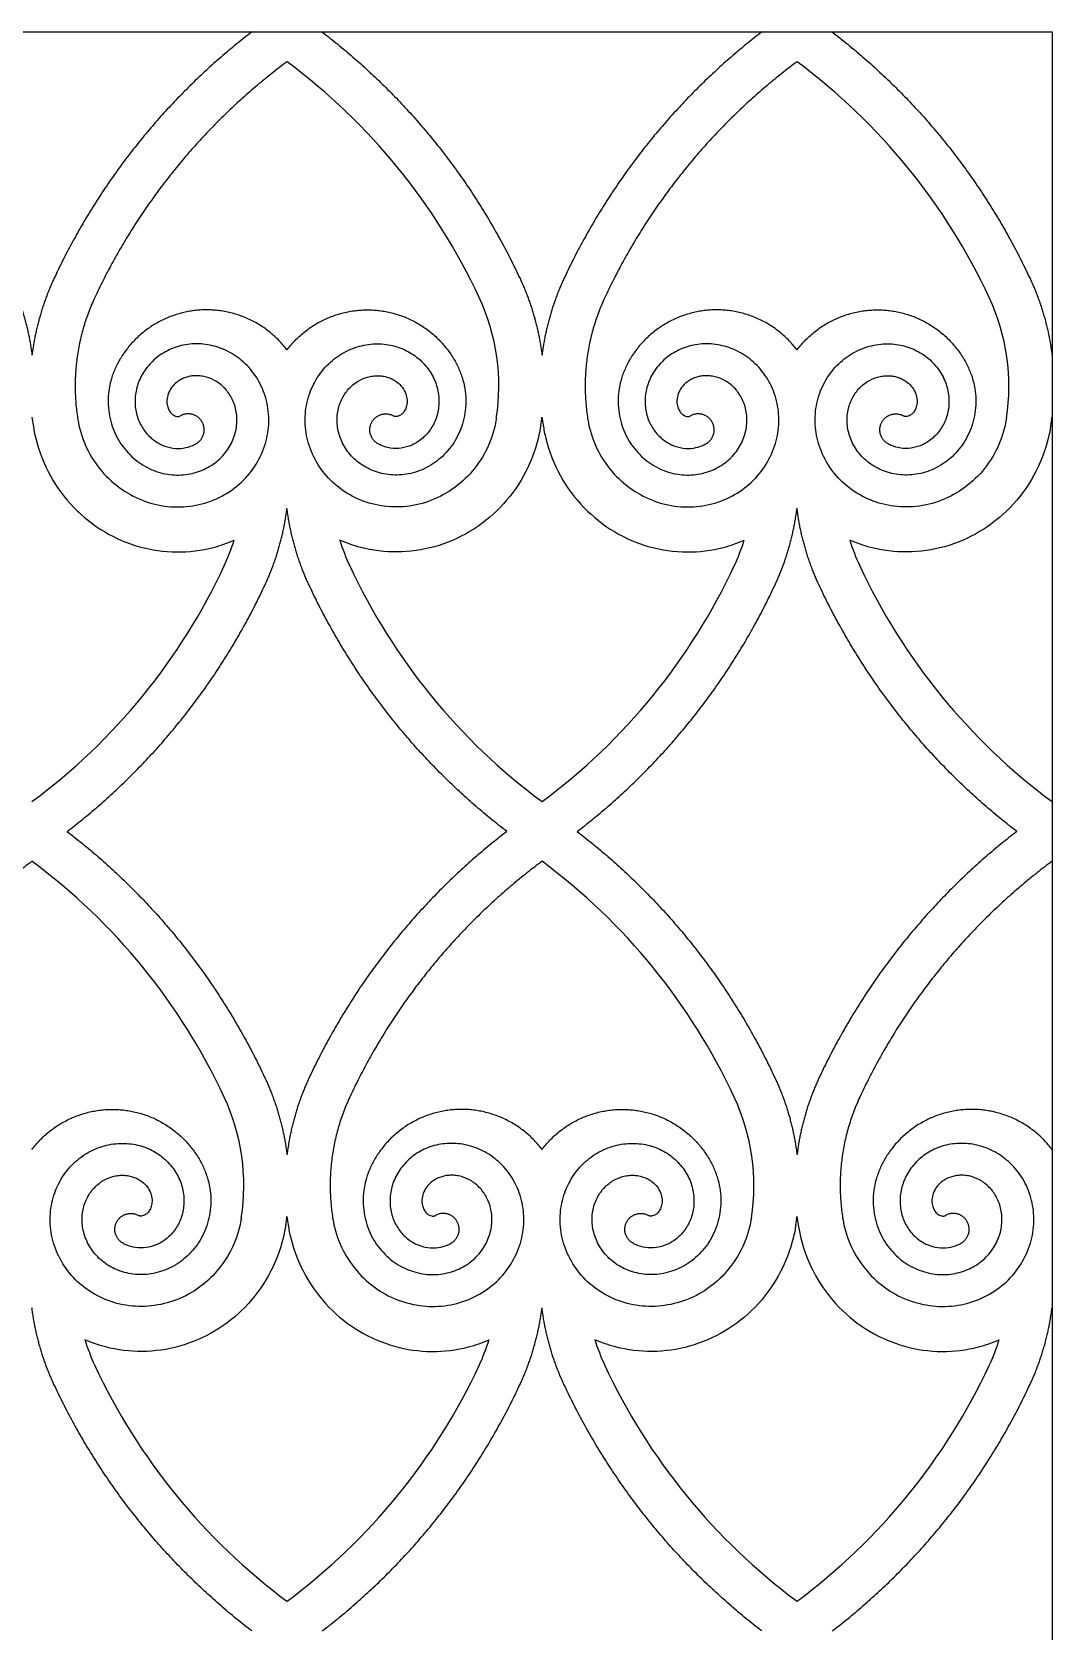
# Model space of a CAD drawing. Header units: millimetres. Extents: x -101 to 102, y -117 to 99.
# Drawn here: x 30.85 to 51.28, y -84.32 to -52.29 of the extents above; entities that cross this region are included whole.
import ezdxf

# ---------------------------------------------------------------- set-up
doc = ezdxf.new("R2010")
doc.units = ezdxf.units.MM
doc.header["$MEASUREMENT"] = 0
doc.layers.add('Layer 03', color=5, linetype='Continuous')

msp = doc.modelspace()

# ---------------------------------------------------------------- linework, layer by layer
at = {"layer": 'Layer 03'}
for p, q in [((0.212, -52.292), (51.282, -52.292)), ((51.282, -52.292), (51.282, -100.333))]:
    msp.add_line(p, q, dxfattribs=at)
for centre, radius, start, end in [((28.549, -62.861), 12.425, 24.9889, 53.3772), ((38.763, -62.861), 12.425, 24.9889, 53.3772), ((36.005, -59.386), 4.198, 351.1753, 24.9886), ((46.22, -59.386), 4.198, 351.1753, 24.9886), ((35.916, -59.386), 5.1, 186.9641, 188.8247), ((36.005, -59.386), 5.1, 351.1753, 353.0359), ((46.13, -59.386), 5.1, 186.9641, 188.8247), ((46.219, -59.386), 5.1, 351.1753, 353.0359), ((30.898, -61.212), 4.198, 335.0114, 342.5582), ((41.023, -61.212), 4.198, 197.4418, 204.9886), ((41.113, -61.212), 4.198, 335.0114, 342.5582), ((51.237, -61.212), 4.198, 197.4418, 204.9886), ((23.442, -57.736), 12.425, 306.6228, 335.0111), ((48.48, -57.736), 12.425, 204.9889, 233.3772), ((33.656, -57.736), 12.425, 306.6228, 335.0111), ((58.694, -57.736), 12.425, 204.9889, 233.3772), ((23.442, -78.875), 12.425, 24.9889, 53.3772), ((33.656, -78.875), 12.425, 24.9889, 53.3772), ((30.898, -75.4), 4.198, 351.1753, 24.9886), ((41.113, -75.4), 4.198, 351.1753, 24.9886), ((30.898, -75.4), 5.1, 351.1753, 353.0359), ((41.023, -75.4), 5.1, 186.9641, 188.8247), ((41.112, -75.4), 5.1, 351.1753, 353.0359), ((51.237, -75.4), 5.1, 186.9641, 188.8247), ((35.916, -77.225), 4.198, 197.4418, 204.9886), ((36.005, -77.225), 4.198, 335.0114, 342.5582), ((46.13, -77.225), 4.198, 197.4418, 204.9886), ((46.22, -77.225), 4.198, 335.0114, 342.5582), ((43.373, -73.75), 12.425, 204.9889, 233.3772), ((28.549, -73.75), 12.425, 306.6228, 335.0111), ((53.587, -73.75), 12.425, 204.9889, 233.3772), ((38.763, -73.75), 12.425, 306.6228, 335.0111)]:
    msp.add_arc(centre, radius, start, end, dxfattribs=at)
for points, weights in [([(35.255, -52.292), (32.67, -54.277), (31.294, -57.232)], [0.998103778239, 0.970449936113, 1]), ([(36.666, -52.292), (39.251, -54.277), (40.628, -57.232)], [0.998103778239, 0.970449936113, 1]), ([(45.469, -52.292), (42.885, -54.277), (41.508, -57.232)], [0.998103778239, 0.970449936113, 1]), ([(46.88, -52.292), (49.465, -54.277), (50.842, -57.232)], [0.998103778239, 0.970449936113, 1]), ([(35.961, -52.889), (33.439, -54.764), (32.111, -57.613)], [1, 0.969470677396, 1]), ([(46.175, -52.889), (43.653, -54.764), (42.325, -57.613)], [1, 0.969470677396, 1]), ([(30.414, -57.232), (30.756, -57.965), (30.854, -58.768)], [1, 0.976971502449, 0.978482912345]), ([(31.294, -57.232), (30.952, -57.965), (30.854, -58.768)], [1, 0.976971502449, 0.978482912345]), ([(40.628, -57.232), (40.97, -57.965), (41.068, -58.768)], [1, 0.976971502449, 0.978482912345]), ([(41.508, -57.232), (41.166, -57.965), (41.068, -58.768)], [1, 0.976971502449, 0.978482912345]), ([(50.842, -57.232), (51.184, -57.965), (51.282, -58.768)], [1, 0.976971502449, 0.978482912345]), ([(32.111, -57.613), (31.572, -58.769), (31.768, -60.03)], [1, 0.956780634448, 1]), ([(42.325, -57.613), (41.786, -58.769), (41.982, -60.03)], [1, 0.956780634448, 1]), ([(35.521, -63.366), (35.863, -62.633), (35.961, -61.83)], [1, 0.976971502449, 0.978482912345]), ([(36.401, -63.366), (36.059, -62.633), (35.961, -61.83)], [1, 0.976971502449, 0.978482912345]), ([(45.735, -63.366), (46.077, -62.633), (46.175, -61.83)], [1, 0.976971502449, 0.978482912345]), ([(46.615, -63.366), (46.273, -62.633), (46.175, -61.83)], [1, 0.976971502449, 0.978482912345]), ([(31.559, -68.306), (34.144, -66.32), (35.521, -63.366)], [0.998103778239, 0.970449936113, 1]), ([(40.362, -68.306), (37.778, -66.32), (36.401, -63.366)], [0.998103778239, 0.970449936113, 1]), ([(41.773, -68.306), (44.358, -66.32), (45.735, -63.366)], [0.998103778239, 0.970449936113, 1]), ([(50.576, -68.306), (47.992, -66.32), (46.615, -63.366)], [0.998103778239, 0.970449936113, 1]), ([(31.559, -68.306), (34.144, -70.291), (35.521, -73.245)], [0.998103778239, 0.970449936113, 1]), ([(40.362, -68.306), (37.778, -70.291), (36.401, -73.245)], [0.998103778239, 0.970449936113, 1]), ([(41.773, -68.306), (44.358, -70.291), (45.735, -73.245)], [0.998103778239, 0.970449936113, 1]), ([(50.576, -68.306), (47.992, -70.291), (46.615, -73.245)], [0.998103778239, 0.970449936113, 1]), ([(30.854, -68.903), (28.332, -70.778), (27.004, -73.626)], [1, 0.969470677396, 1]), ([(41.068, -68.903), (38.546, -70.778), (37.218, -73.626)], [1, 0.969470677396, 1]), ([(51.282, -68.903), (48.76, -70.778), (47.432, -73.626)], [1, 0.969470677396, 1]), ([(35.521, -73.245), (35.863, -73.978), (35.961, -74.781)], [1, 0.976971502449, 0.978482912345]), ([(36.401, -73.245), (36.059, -73.978), (35.961, -74.781)], [1, 0.976971502449, 0.978482912345]), ([(45.735, -73.245), (46.077, -73.978), (46.175, -74.781)], [1, 0.976971502449, 0.978482912345]), ([(46.615, -73.245), (46.273, -73.978), (46.175, -74.781)], [1, 0.976971502449, 0.978482912345]), ([(37.218, -73.626), (36.679, -74.783), (36.875, -76.044)], [1, 0.956780634448, 1]), ([(47.432, -73.626), (46.893, -74.783), (47.089, -76.044)], [1, 0.956780634448, 1]), ([(31.294, -79.38), (30.952, -78.647), (30.854, -77.844)], [1, 0.976971502449, 0.978482912345]), ([(40.628, -79.38), (40.97, -78.647), (41.068, -77.844)], [1, 0.976971502449, 0.978482912345]), ([(41.508, -79.38), (41.166, -78.647), (41.068, -77.844)], [1, 0.976971502449, 0.978482912345]), ([(50.842, -79.38), (51.184, -78.647), (51.282, -77.844)], [1, 0.976971502449, 0.978482912345]), ([(35.255, -84.319), (32.67, -82.334), (31.294, -79.38)], [0.998103778239, 0.970449936113, 1]), ([(36.666, -84.319), (39.251, -82.334), (40.628, -79.38)], [0.998103778239, 0.970449936113, 1]), ([(45.469, -84.319), (42.885, -82.334), (41.508, -79.38)], [0.998103778239, 0.970449936113, 1]), ([(46.88, -84.319), (49.465, -82.334), (50.842, -79.38)], [0.998103778239, 0.970449936113, 1])]:
    msp.add_rational_spline(points, weights, degree=2, dxfattribs=at)
for points, weights, knots in [([(35.961, -58.66), (35.307, -57.793), (34.223, -57.862), (33.139, -57.931), (32.6, -58.874)], [1, 0.880475126004, 1, 0.880475126004, 1], [1.841527, 1.841527, 1.841527, 3.401903, 3.401903, 4.962279, 4.962279, 4.962279]), ([(35.961, -58.66), (36.615, -57.793), (37.699, -57.862), (38.782, -57.931), (39.321, -58.874)], [1, 0.880475126003, 1, 0.880475126003, 1], [1.841527, 1.841527, 1.841527, 3.401903, 3.401903, 4.962279, 4.962279, 4.962279]), ([(46.175, -58.66), (45.521, -57.793), (44.437, -57.862), (43.353, -57.931), (42.814, -58.874)], [1, 0.880475126004, 1, 0.880475126004, 1], [1.841527, 1.841527, 1.841527, 3.401903, 3.401903, 4.962279, 4.962279, 4.962279]), ([(46.175, -58.66), (46.829, -57.793), (47.913, -57.862), (48.996, -57.931), (49.535, -58.874)], [1, 0.880475126003, 1, 0.880475126003, 1], [1.841527, 1.841527, 1.841527, 3.401903, 3.401903, 4.962279, 4.962279, 4.962279]), ([(34.148, -60.534), (34.421, -60.369), (34.256, -60.095), (34.091, -59.822), (33.818, -59.987)], [1, 0.707106781187, 1, 0.707106781187, 1], [0, 0, 0, 0.392676, 0.392676, 0.785352, 0.785352, 0.785352]), ([(37.774, -60.534), (37.501, -60.369), (37.666, -60.095), (37.831, -59.822), (38.104, -59.987)], [1, 0.707106781187, 1, 0.707106781187, 1], [0, 0, 0, 0.392676, 0.392676, 0.785352, 0.785352, 0.785352]), ([(44.362, -60.534), (44.635, -60.369), (44.47, -60.095), (44.305, -59.822), (44.032, -59.987)], [1, 0.707106781187, 1, 0.707106781187, 1], [0, 0, 0, 0.392676, 0.392676, 0.785352, 0.785352, 0.785352]), ([(47.988, -60.534), (47.715, -60.369), (47.88, -60.095), (48.045, -59.822), (48.318, -59.987)], [1, 0.707106781187, 1, 0.707106781187, 1], [0, 0, 0, 0.392676, 0.392676, 0.785352, 0.785352, 0.785352]), ([(30.854, -74.674), (31.508, -73.807), (32.592, -73.876), (33.675, -73.945), (34.214, -74.887)], [1, 0.880475126003, 1, 0.880475126003, 1], [1.841527, 1.841527, 1.841527, 3.401903, 3.401903, 4.962279, 4.962279, 4.962279]), ([(41.068, -74.674), (40.414, -73.807), (39.33, -73.876), (38.246, -73.945), (37.707, -74.887)], [1, 0.880475126004, 1, 0.880475126004, 1], [1.841527, 1.841527, 1.841527, 3.401903, 3.401903, 4.962279, 4.962279, 4.962279]), ([(41.068, -74.674), (41.722, -73.807), (42.806, -73.876), (43.889, -73.945), (44.428, -74.887)], [1, 0.880475126003, 1, 0.880475126003, 1], [1.841527, 1.841527, 1.841527, 3.401903, 3.401903, 4.962279, 4.962279, 4.962279]), ([(51.282, -74.674), (50.628, -73.807), (49.544, -73.876), (48.46, -73.945), (47.921, -74.887)], [1, 0.880475126004, 1, 0.880475126004, 1], [1.841527, 1.841527, 1.841527, 3.401903, 3.401903, 4.962279, 4.962279, 4.962279]), ([(32.667, -76.547), (32.394, -76.382), (32.559, -76.109), (32.724, -75.836), (32.997, -76.001)], [1, 0.707106781187, 1, 0.707106781187, 1], [0, 0, 0, 0.392676, 0.392676, 0.785352, 0.785352, 0.785352]), ([(39.255, -76.547), (39.528, -76.382), (39.363, -76.109), (39.198, -75.836), (38.925, -76.001)], [1, 0.707106781187, 1, 0.707106781187, 1], [0, 0, 0, 0.392676, 0.392676, 0.785352, 0.785352, 0.785352]), ([(42.881, -76.547), (42.608, -76.382), (42.773, -76.109), (42.938, -75.836), (43.211, -76.001)], [1, 0.707106781187, 1, 0.707106781187, 1], [0, 0, 0, 0.392676, 0.392676, 0.785352, 0.785352, 0.785352]), ([(49.469, -76.547), (49.742, -76.382), (49.577, -76.109), (49.412, -75.836), (49.139, -76.001)], [1, 0.707106781187, 1, 0.707106781187, 1], [0, 0, 0, 0.392676, 0.392676, 0.785352, 0.785352, 0.785352])]:
    msp.add_rational_spline(points, weights, degree=2, knots=knots, dxfattribs=at)
for points, knots in [([(31.768, -60.03), (31.778, -60.094), (31.828, -60.345), (31.992, -60.759), (32.326, -61.208), (32.755, -61.546), (33.247, -61.756), (33.762, -61.828), (34.266, -61.764), (34.724, -61.576), (35.106, -61.282), (35.39, -60.909), (35.562, -60.487), (35.616, -60.047), (35.554, -59.622), (35.388, -59.239), (35.136, -58.924), (34.82, -58.693), (34.466, -58.559), (34.102, -58.523), (33.755, -58.583), (33.447, -58.727), (33.199, -58.938), (33.022, -59.198), (32.925, -59.483), (32.908, -59.77), (32.965, -60.039), (33.087, -60.272), (33.258, -60.454), (33.461, -60.577), (33.677, -60.637), (33.888, -60.635), (34.044, -60.59), (34.124, -60.548), (34.148, -60.534)], [0.11115, 0.11115, 0.11115, 0.11115, 0.125, 0.166667, 0.208333, 0.25, 0.291667, 0.333333, 0.375, 0.416667, 0.458333, 0.5, 0.541667, 0.583333, 0.625, 0.666667, 0.708333, 0.75, 0.791667, 0.833333, 0.875, 0.916667, 0.958333, 1, 1.041667, 1.083333, 1.125, 1.166667, 1.208333, 1.25, 1.291667, 1.333333, 1.375, 1.39359, 1.39359, 1.39359, 1.39359]), ([(40.154, -60.03), (40.144, -60.094), (40.094, -60.345), (39.93, -60.759), (39.596, -61.208), (39.166, -61.546), (38.675, -61.756), (38.159, -61.828), (37.656, -61.764), (37.198, -61.576), (36.816, -61.282), (36.531, -60.909), (36.359, -60.487), (36.306, -60.047), (36.367, -59.622), (36.533, -59.239), (36.786, -58.924), (37.102, -58.693), (37.456, -58.559), (37.819, -58.523), (38.167, -58.583), (38.474, -58.727), (38.723, -58.938), (38.9, -59.198), (38.997, -59.483), (39.014, -59.77), (38.956, -60.039), (38.835, -60.272), (38.664, -60.454), (38.461, -60.577), (38.245, -60.637), (38.033, -60.635), (37.878, -60.59), (37.797, -60.548), (37.774, -60.534)], [25.86995, 25.86995, 25.86995, 25.86995, 25.883801, 25.925467, 25.967134, 26.008801, 26.050467, 26.092134, 26.133801, 26.175467, 26.217134, 26.258801, 26.300467, 26.342134, 26.383801, 26.425467, 26.467134, 26.508801, 26.550467, 26.592134, 26.633801, 26.675467, 26.717134, 26.758801, 26.800467, 26.842134, 26.883801, 26.925467, 26.967134, 27.008801, 27.050467, 27.092134, 27.133801, 27.152391, 27.152391, 27.152391, 27.152391]), ([(41.982, -60.03), (41.992, -60.094), (42.042, -60.345), (42.206, -60.759), (42.54, -61.208), (42.97, -61.546), (43.461, -61.756), (43.976, -61.828), (44.48, -61.764), (44.938, -61.576), (45.32, -61.282), (45.605, -60.909), (45.776, -60.487), (45.83, -60.047), (45.769, -59.622), (45.603, -59.239), (45.35, -58.924), (45.034, -58.693), (44.68, -58.559), (44.317, -58.523), (43.969, -58.583), (43.661, -58.727), (43.413, -58.938), (43.236, -59.198), (43.139, -59.483), (43.122, -59.77), (43.179, -60.039), (43.301, -60.272), (43.472, -60.454), (43.675, -60.577), (43.891, -60.637), (44.102, -60.635), (44.258, -60.59), (44.338, -60.548), (44.362, -60.534)], [0.11115, 0.11115, 0.11115, 0.11115, 0.125, 0.166667, 0.208333, 0.25, 0.291667, 0.333333, 0.375, 0.416667, 0.458333, 0.5, 0.541667, 0.583333, 0.625, 0.666667, 0.708333, 0.75, 0.791667, 0.833333, 0.875, 0.916667, 0.958333, 1, 1.041667, 1.083333, 1.125, 1.166667, 1.208333, 1.25, 1.291667, 1.333333, 1.375, 1.39359, 1.39359, 1.39359, 1.39359]), ([(50.368, -60.03), (50.358, -60.094), (50.308, -60.345), (50.144, -60.759), (49.81, -61.208), (49.38, -61.546), (48.889, -61.756), (48.373, -61.828), (47.87, -61.764), (47.412, -61.576), (47.03, -61.282), (46.745, -60.909), (46.573, -60.487), (46.52, -60.047), (46.581, -59.622), (46.747, -59.239), (47, -58.924), (47.316, -58.693), (47.67, -58.559), (48.033, -58.523), (48.381, -58.583), (48.688, -58.727), (48.937, -58.938), (49.114, -59.198), (49.211, -59.483), (49.228, -59.77), (49.17, -60.039), (49.049, -60.272), (48.878, -60.454), (48.675, -60.577), (48.459, -60.637), (48.248, -60.635), (48.092, -60.59), (48.011, -60.548), (47.988, -60.534)], [25.86995, 25.86995, 25.86995, 25.86995, 25.883801, 25.925467, 25.967134, 26.008801, 26.050467, 26.092134, 26.133801, 26.175467, 26.217134, 26.258801, 26.300467, 26.342134, 26.383801, 26.425467, 26.467134, 26.508801, 26.550467, 26.592134, 26.633801, 26.675467, 26.717134, 26.758801, 26.800467, 26.842134, 26.883801, 26.925467, 26.967134, 27.008801, 27.050467, 27.092134, 27.133801, 27.152391, 27.152391, 27.152391, 27.152391]), ([(32.622, -58.838), (32.582, -58.903), (32.511, -59.043), (32.432, -59.26), (32.387, -59.484), (32.375, -59.707), (32.393, -59.927), (32.44, -60.138), (32.515, -60.337), (32.616, -60.521), (32.739, -60.686), (32.927, -60.875), (33.201, -61.054), (33.565, -61.167), (33.931, -61.174), (34.271, -61.083), (34.56, -60.909), (34.744, -60.71), (34.85, -60.531), (34.908, -60.391), (34.945, -60.249), (34.961, -60.107), (34.957, -59.967), (34.927, -59.79), (34.847, -59.59), (34.695, -59.394), (34.506, -59.256), (34.331, -59.194), (34.193, -59.176), (34.093, -59.177), (33.999, -59.191), (33.911, -59.218), (33.831, -59.255), (33.739, -59.316), (33.648, -59.407), (33.579, -59.534), (33.551, -59.66), (33.559, -59.774), (33.594, -59.867), (33.644, -59.934), (33.7, -59.975), (33.744, -59.992), (33.774, -59.996), (33.794, -59.995), (33.807, -59.992), (33.818, -59.987)], [0, 0, 0, 0, 0.180595, 0.36632, 0.542513, 0.716755, 0.890146, 1.059375, 1.225711, 1.389332, 1.550388, 1.708157, 2.015484, 2.311372, 2.595812, 2.868796, 3.13032, 3.380379, 3.500961, 3.618964, 3.733805, 3.84607, 3.955185, 4.061688, 4.265809, 4.458424, 4.63954, 4.809162, 4.889786, 4.967278, 5.042164, 5.113871, 5.182991, 5.248922, 5.372409, 5.484305, 5.58458, 5.673196, 5.750106, 5.815254, 5.868572, 5.909956, 5.925989, 5.939391, 5.956282, 5.956282, 5.956282, 5.956282]), ([(39.3, -58.838), (39.34, -58.903), (39.41, -59.043), (39.49, -59.26), (39.535, -59.484), (39.547, -59.707), (39.529, -59.927), (39.482, -60.138), (39.406, -60.337), (39.306, -60.521), (39.182, -60.686), (38.994, -60.875), (38.721, -61.054), (38.357, -61.167), (37.99, -61.174), (37.651, -61.083), (37.362, -60.909), (37.177, -60.71), (37.071, -60.531), (37.014, -60.391), (36.977, -60.249), (36.961, -60.107), (36.965, -59.967), (36.995, -59.79), (37.075, -59.59), (37.227, -59.394), (37.416, -59.256), (37.59, -59.194), (37.729, -59.176), (37.828, -59.177), (37.923, -59.191), (38.011, -59.218), (38.091, -59.255), (38.183, -59.316), (38.274, -59.407), (38.343, -59.534), (38.37, -59.66), (38.362, -59.774), (38.328, -59.867), (38.277, -59.934), (38.222, -59.975), (38.177, -59.992), (38.147, -59.996), (38.128, -59.995), (38.115, -59.992), (38.104, -59.987)], [0, 0, 0, 0, 0.180595, 0.36632, 0.542513, 0.716755, 0.890146, 1.059375, 1.225711, 1.389332, 1.550388, 1.708157, 2.015484, 2.311372, 2.595812, 2.868796, 3.13032, 3.380379, 3.500961, 3.618964, 3.733805, 3.84607, 3.955185, 4.061688, 4.265809, 4.458424, 4.63954, 4.809162, 4.889786, 4.967278, 5.042164, 5.113871, 5.182991, 5.248922, 5.372409, 5.484305, 5.58458, 5.673196, 5.750106, 5.815254, 5.868572, 5.909956, 5.925989, 5.939391, 5.956282, 5.956282, 5.956282, 5.956282]), ([(42.836, -58.838), (42.796, -58.903), (42.725, -59.043), (42.646, -59.26), (42.601, -59.484), (42.589, -59.707), (42.607, -59.927), (42.654, -60.138), (42.729, -60.337), (42.83, -60.521), (42.953, -60.686), (43.141, -60.875), (43.415, -61.054), (43.779, -61.167), (44.145, -61.174), (44.485, -61.083), (44.774, -60.909), (44.958, -60.71), (45.064, -60.531), (45.122, -60.391), (45.159, -60.249), (45.175, -60.107), (45.171, -59.967), (45.141, -59.79), (45.061, -59.59), (44.909, -59.394), (44.72, -59.256), (44.545, -59.194), (44.407, -59.176), (44.308, -59.177), (44.213, -59.191), (44.125, -59.218), (44.045, -59.255), (43.953, -59.316), (43.862, -59.407), (43.793, -59.534), (43.765, -59.66), (43.773, -59.774), (43.808, -59.867), (43.859, -59.934), (43.914, -59.975), (43.958, -59.992), (43.988, -59.996), (44.008, -59.995), (44.021, -59.992), (44.032, -59.987)], [0, 0, 0, 0, 0.180595, 0.36632, 0.542513, 0.716755, 0.890146, 1.059375, 1.225711, 1.389332, 1.550388, 1.708157, 2.015484, 2.311372, 2.595812, 2.868796, 3.13032, 3.380379, 3.500961, 3.618964, 3.733805, 3.84607, 3.955185, 4.061688, 4.265809, 4.458424, 4.63954, 4.809162, 4.889786, 4.967278, 5.042164, 5.113871, 5.182991, 5.248922, 5.372409, 5.484305, 5.58458, 5.673196, 5.750106, 5.815254, 5.868572, 5.909956, 5.925989, 5.939391, 5.956282, 5.956282, 5.956282, 5.956282]), ([(49.514, -58.838), (49.554, -58.903), (49.624, -59.043), (49.704, -59.26), (49.749, -59.484), (49.761, -59.707), (49.743, -59.927), (49.696, -60.138), (49.62, -60.337), (49.52, -60.521), (49.397, -60.686), (49.208, -60.875), (48.935, -61.054), (48.571, -61.167), (48.204, -61.174), (47.865, -61.083), (47.576, -60.909), (47.391, -60.71), (47.285, -60.531), (47.228, -60.391), (47.191, -60.249), (47.175, -60.107), (47.179, -59.967), (47.209, -59.79), (47.289, -59.59), (47.441, -59.394), (47.63, -59.256), (47.804, -59.194), (47.943, -59.176), (48.042, -59.177), (48.137, -59.191), (48.225, -59.218), (48.305, -59.255), (48.397, -59.316), (48.488, -59.407), (48.557, -59.534), (48.585, -59.66), (48.576, -59.774), (48.542, -59.867), (48.491, -59.934), (48.436, -59.975), (48.392, -59.992), (48.362, -59.996), (48.342, -59.995), (48.329, -59.992), (48.318, -59.987)], [0, 0, 0, 0, 0.180595, 0.36632, 0.542513, 0.716755, 0.890146, 1.059375, 1.225711, 1.389332, 1.550388, 1.708157, 2.015484, 2.311372, 2.595812, 2.868796, 3.13032, 3.380379, 3.500961, 3.618964, 3.733805, 3.84607, 3.955185, 4.061688, 4.265809, 4.458424, 4.63954, 4.809162, 4.889786, 4.967278, 5.042164, 5.113871, 5.182991, 5.248922, 5.372409, 5.484305, 5.58458, 5.673196, 5.750106, 5.815254, 5.868572, 5.909956, 5.925989, 5.939391, 5.956282, 5.956282, 5.956282, 5.956282]), ([(30.877, -60.168), (30.89, -60.258), (30.961, -60.61), (31.191, -61.196), (31.667, -61.839), (32.284, -62.327), (32.995, -62.633), (33.748, -62.74), (34.395, -62.66), (34.769, -62.53), (34.904, -62.47)], [13.405111, 13.405111, 13.405111, 13.405111, 13.617468, 14.249224, 14.869986, 15.481048, 16.082011, 16.673001, 17.253995, 17.600011, 17.600011, 17.600011, 17.600011]), ([(41.045, -60.168), (41.031, -60.258), (40.961, -60.61), (40.731, -61.196), (40.255, -61.839), (39.638, -62.327), (38.927, -62.633), (38.173, -62.74), (37.527, -62.66), (37.153, -62.53), (37.018, -62.47)], [13.405111, 13.405111, 13.405111, 13.405111, 13.617468, 14.249224, 14.869986, 15.481048, 16.082011, 16.673001, 17.253995, 17.600011, 17.600011, 17.600011, 17.600011]), ([(41.091, -60.168), (41.104, -60.258), (41.175, -60.61), (41.405, -61.196), (41.881, -61.839), (42.498, -62.327), (43.209, -62.633), (43.962, -62.74), (44.609, -62.66), (44.983, -62.53), (45.118, -62.47)], [13.405111, 13.405111, 13.405111, 13.405111, 13.617468, 14.249224, 14.869986, 15.481048, 16.082011, 16.673001, 17.253995, 17.600011, 17.600011, 17.600011, 17.600011]), ([(51.259, -60.168), (51.245, -60.258), (51.175, -60.61), (50.945, -61.196), (50.469, -61.839), (49.852, -62.327), (49.141, -62.633), (48.387, -62.74), (47.741, -62.66), (47.367, -62.53), (47.232, -62.47)], [13.405111, 13.405111, 13.405111, 13.405111, 13.617468, 14.249224, 14.869986, 15.481048, 16.082011, 16.673001, 17.253995, 17.600011, 17.600011, 17.600011, 17.600011]), ([(35.047, -76.044), (35.037, -76.107), (34.987, -76.359), (34.823, -76.773), (34.489, -77.222), (34.059, -77.56), (33.568, -77.769), (33.052, -77.841), (32.548, -77.778), (32.091, -77.589), (31.709, -77.296), (31.424, -76.923), (31.252, -76.501), (31.199, -76.061), (31.26, -75.635), (31.426, -75.253), (31.679, -74.937), (31.995, -74.707), (32.349, -74.572), (32.712, -74.537), (33.06, -74.596), (33.367, -74.74), (33.616, -74.952), (33.793, -75.211), (33.89, -75.496), (33.907, -75.784), (33.849, -76.053), (33.728, -76.286), (33.557, -76.468), (33.354, -76.591), (33.138, -76.65), (32.926, -76.649), (32.771, -76.604), (32.69, -76.562), (32.667, -76.547)], [25.86995, 25.86995, 25.86995, 25.86995, 25.883801, 25.925467, 25.967134, 26.008801, 26.050467, 26.092134, 26.133801, 26.175467, 26.217134, 26.258801, 26.300467, 26.342134, 26.383801, 26.425467, 26.467134, 26.508801, 26.550467, 26.592134, 26.633801, 26.675467, 26.717134, 26.758801, 26.800467, 26.842134, 26.883801, 26.925467, 26.967134, 27.008801, 27.050467, 27.092134, 27.133801, 27.152391, 27.152391, 27.152391, 27.152391]), ([(36.875, -76.044), (36.885, -76.107), (36.935, -76.359), (37.099, -76.773), (37.433, -77.222), (37.863, -77.56), (38.354, -77.769), (38.869, -77.841), (39.373, -77.778), (39.831, -77.589), (40.213, -77.296), (40.498, -76.923), (40.669, -76.501), (40.723, -76.061), (40.661, -75.635), (40.496, -75.253), (40.243, -74.937), (39.927, -74.707), (39.573, -74.572), (39.21, -74.537), (38.862, -74.596), (38.554, -74.74), (38.306, -74.952), (38.129, -75.211), (38.032, -75.496), (38.015, -75.784), (38.072, -76.053), (38.194, -76.286), (38.365, -76.468), (38.568, -76.591), (38.784, -76.65), (38.995, -76.649), (39.151, -76.604), (39.231, -76.562), (39.255, -76.547)], [0.11115, 0.11115, 0.11115, 0.11115, 0.125, 0.166667, 0.208333, 0.25, 0.291667, 0.333333, 0.375, 0.416667, 0.458333, 0.5, 0.541667, 0.583333, 0.625, 0.666667, 0.708333, 0.75, 0.791667, 0.833333, 0.875, 0.916667, 0.958333, 1, 1.041667, 1.083333, 1.125, 1.166667, 1.208333, 1.25, 1.291667, 1.333333, 1.375, 1.39359, 1.39359, 1.39359, 1.39359]), ([(45.261, -76.044), (45.251, -76.107), (45.201, -76.359), (45.037, -76.773), (44.703, -77.222), (44.273, -77.56), (43.782, -77.769), (43.266, -77.841), (42.763, -77.778), (42.305, -77.589), (41.923, -77.296), (41.638, -76.923), (41.466, -76.501), (41.413, -76.061), (41.474, -75.635), (41.64, -75.253), (41.893, -74.937), (42.209, -74.707), (42.563, -74.572), (42.926, -74.537), (43.274, -74.596), (43.581, -74.74), (43.83, -74.952), (44.007, -75.211), (44.104, -75.496), (44.121, -75.784), (44.063, -76.053), (43.942, -76.286), (43.771, -76.468), (43.568, -76.591), (43.352, -76.65), (43.141, -76.649), (42.985, -76.604), (42.904, -76.562), (42.881, -76.547)], [25.86995, 25.86995, 25.86995, 25.86995, 25.883801, 25.925467, 25.967134, 26.008801, 26.050467, 26.092134, 26.133801, 26.175467, 26.217134, 26.258801, 26.300467, 26.342134, 26.383801, 26.425467, 26.467134, 26.508801, 26.550467, 26.592134, 26.633801, 26.675467, 26.717134, 26.758801, 26.800467, 26.842134, 26.883801, 26.925467, 26.967134, 27.008801, 27.050467, 27.092134, 27.133801, 27.152391, 27.152391, 27.152391, 27.152391]), ([(47.089, -76.044), (47.099, -76.107), (47.149, -76.359), (47.313, -76.773), (47.647, -77.222), (48.077, -77.56), (48.568, -77.769), (49.083, -77.841), (49.587, -77.778), (50.045, -77.589), (50.427, -77.296), (50.712, -76.923), (50.883, -76.501), (50.937, -76.061), (50.876, -75.635), (50.71, -75.253), (50.457, -74.937), (50.141, -74.707), (49.787, -74.572), (49.424, -74.537), (49.076, -74.596), (48.769, -74.74), (48.52, -74.952), (48.343, -75.211), (48.246, -75.496), (48.229, -75.784), (48.286, -76.053), (48.408, -76.286), (48.579, -76.468), (48.782, -76.591), (48.998, -76.65), (49.209, -76.649), (49.365, -76.604), (49.446, -76.562), (49.469, -76.547)], [0.11115, 0.11115, 0.11115, 0.11115, 0.125, 0.166667, 0.208333, 0.25, 0.291667, 0.333333, 0.375, 0.416667, 0.458333, 0.5, 0.541667, 0.583333, 0.625, 0.666667, 0.708333, 0.75, 0.791667, 0.833333, 0.875, 0.916667, 0.958333, 1, 1.041667, 1.083333, 1.125, 1.166667, 1.208333, 1.25, 1.291667, 1.333333, 1.375, 1.39359, 1.39359, 1.39359, 1.39359]), ([(34.193, -74.851), (34.233, -74.917), (34.303, -75.056), (34.383, -75.273), (34.428, -75.498), (34.44, -75.721), (34.422, -75.94), (34.375, -76.152), (34.299, -76.351), (34.199, -76.535), (34.075, -76.699), (33.887, -76.889), (33.614, -77.068), (33.25, -77.181), (32.883, -77.188), (32.544, -77.097), (32.255, -76.923), (32.07, -76.724), (31.964, -76.544), (31.907, -76.405), (31.87, -76.263), (31.854, -76.12), (31.858, -75.98), (31.888, -75.804), (31.968, -75.603), (32.12, -75.407), (32.309, -75.27), (32.483, -75.207), (32.622, -75.189), (32.721, -75.19), (32.816, -75.205), (32.904, -75.232), (32.983, -75.269), (33.076, -75.329), (33.167, -75.421), (33.236, -75.548), (33.263, -75.674), (33.255, -75.788), (33.221, -75.881), (33.17, -75.948), (33.115, -75.989), (33.07, -76.006), (33.04, -76.009), (33.021, -76.009), (33.008, -76.006), (32.997, -76.001)], [0, 0, 0, 0, 0.180595, 0.36632, 0.542513, 0.716755, 0.890146, 1.059375, 1.225711, 1.389332, 1.550388, 1.708157, 2.015484, 2.311372, 2.595812, 2.868796, 3.13032, 3.380379, 3.500961, 3.618964, 3.733805, 3.84607, 3.955185, 4.061688, 4.265809, 4.458424, 4.63954, 4.809162, 4.889786, 4.967278, 5.042164, 5.113871, 5.182991, 5.248922, 5.372409, 5.484305, 5.58458, 5.673196, 5.750106, 5.815254, 5.868572, 5.909956, 5.925989, 5.939391, 5.956282, 5.956282, 5.956282, 5.956282]), ([(37.729, -74.851), (37.689, -74.917), (37.618, -75.056), (37.539, -75.273), (37.494, -75.498), (37.482, -75.721), (37.5, -75.94), (37.547, -76.152), (37.622, -76.351), (37.723, -76.535), (37.846, -76.699), (38.034, -76.889), (38.308, -77.068), (38.672, -77.181), (39.038, -77.188), (39.378, -77.097), (39.667, -76.923), (39.851, -76.724), (39.957, -76.544), (40.015, -76.405), (40.052, -76.263), (40.068, -76.12), (40.064, -75.98), (40.034, -75.804), (39.954, -75.603), (39.802, -75.407), (39.613, -75.27), (39.438, -75.207), (39.3, -75.189), (39.2, -75.19), (39.106, -75.205), (39.018, -75.232), (38.938, -75.269), (38.846, -75.329), (38.755, -75.421), (38.686, -75.548), (38.658, -75.674), (38.666, -75.788), (38.701, -75.881), (38.752, -75.948), (38.807, -75.989), (38.851, -76.006), (38.881, -76.009), (38.901, -76.009), (38.914, -76.006), (38.925, -76.001)], [0, 0, 0, 0, 0.180595, 0.36632, 0.542513, 0.716755, 0.890146, 1.059375, 1.225711, 1.389332, 1.550388, 1.708157, 2.015484, 2.311372, 2.595812, 2.868796, 3.13032, 3.380379, 3.500961, 3.618964, 3.733805, 3.84607, 3.955185, 4.061688, 4.265809, 4.458424, 4.63954, 4.809162, 4.889786, 4.967278, 5.042164, 5.113871, 5.182991, 5.248922, 5.372409, 5.484305, 5.58458, 5.673196, 5.750106, 5.815254, 5.868572, 5.909956, 5.925989, 5.939391, 5.956282, 5.956282, 5.956282, 5.956282]), ([(44.407, -74.851), (44.447, -74.917), (44.517, -75.056), (44.597, -75.273), (44.642, -75.498), (44.654, -75.721), (44.636, -75.94), (44.589, -76.152), (44.513, -76.351), (44.413, -76.535), (44.29, -76.699), (44.101, -76.889), (43.828, -77.068), (43.464, -77.181), (43.097, -77.188), (42.758, -77.097), (42.469, -76.923), (42.284, -76.724), (42.178, -76.544), (42.121, -76.405), (42.084, -76.263), (42.068, -76.12), (42.072, -75.98), (42.102, -75.804), (42.182, -75.603), (42.334, -75.407), (42.523, -75.27), (42.697, -75.207), (42.836, -75.189), (42.935, -75.19), (43.03, -75.205), (43.118, -75.232), (43.198, -75.269), (43.29, -75.329), (43.381, -75.421), (43.45, -75.548), (43.478, -75.674), (43.469, -75.788), (43.435, -75.881), (43.384, -75.948), (43.329, -75.989), (43.285, -76.006), (43.255, -76.009), (43.235, -76.009), (43.222, -76.006), (43.211, -76.001)], [0, 0, 0, 0, 0.180595, 0.36632, 0.542513, 0.716755, 0.890146, 1.059375, 1.225711, 1.389332, 1.550388, 1.708157, 2.015484, 2.311372, 2.595812, 2.868796, 3.13032, 3.380379, 3.500961, 3.618964, 3.733805, 3.84607, 3.955185, 4.061688, 4.265809, 4.458424, 4.63954, 4.809162, 4.889786, 4.967278, 5.042164, 5.113871, 5.182991, 5.248922, 5.372409, 5.484305, 5.58458, 5.673196, 5.750106, 5.815254, 5.868572, 5.909956, 5.925989, 5.939391, 5.956282, 5.956282, 5.956282, 5.956282]), ([(47.943, -74.851), (47.903, -74.917), (47.832, -75.056), (47.753, -75.273), (47.708, -75.498), (47.696, -75.721), (47.714, -75.94), (47.761, -76.152), (47.836, -76.351), (47.937, -76.535), (48.06, -76.699), (48.248, -76.889), (48.522, -77.068), (48.886, -77.181), (49.252, -77.188), (49.592, -77.097), (49.881, -76.923), (50.065, -76.724), (50.172, -76.544), (50.229, -76.405), (50.266, -76.263), (50.282, -76.12), (50.278, -75.98), (50.248, -75.804), (50.168, -75.603), (50.016, -75.407), (49.827, -75.27), (49.652, -75.207), (49.514, -75.189), (49.415, -75.19), (49.32, -75.205), (49.232, -75.232), (49.152, -75.269), (49.06, -75.329), (48.969, -75.421), (48.9, -75.548), (48.872, -75.674), (48.88, -75.788), (48.915, -75.881), (48.966, -75.948), (49.021, -75.989), (49.065, -76.006), (49.095, -76.009), (49.115, -76.009), (49.128, -76.006), (49.139, -76.001)], [0, 0, 0, 0, 0.180595, 0.36632, 0.542513, 0.716755, 0.890146, 1.059375, 1.225711, 1.389332, 1.550388, 1.708157, 2.015484, 2.311372, 2.595812, 2.868796, 3.13032, 3.380379, 3.500961, 3.618964, 3.733805, 3.84607, 3.955185, 4.061688, 4.265809, 4.458424, 4.63954, 4.809162, 4.889786, 4.967278, 5.042164, 5.113871, 5.182991, 5.248922, 5.372409, 5.484305, 5.58458, 5.673196, 5.750106, 5.815254, 5.868572, 5.909956, 5.925989, 5.939391, 5.956282, 5.956282, 5.956282, 5.956282]), ([(35.938, -76.182), (35.924, -76.271), (35.854, -76.624), (35.624, -77.209), (35.148, -77.852), (34.531, -78.341), (33.82, -78.646), (33.066, -78.754), (32.419, -78.674), (32.046, -78.543), (31.911, -78.484)], [13.405111, 13.405111, 13.405111, 13.405111, 13.617468, 14.249224, 14.869986, 15.481048, 16.082011, 16.673001, 17.253995, 17.600011, 17.600011, 17.600011, 17.600011]), ([(35.984, -76.182), (35.997, -76.271), (36.068, -76.624), (36.298, -77.209), (36.774, -77.852), (37.391, -78.341), (38.102, -78.646), (38.855, -78.754), (39.502, -78.674), (39.876, -78.543), (40.011, -78.484)], [13.405111, 13.405111, 13.405111, 13.405111, 13.617468, 14.249224, 14.869986, 15.481048, 16.082011, 16.673001, 17.253995, 17.600011, 17.600011, 17.600011, 17.600011]), ([(46.152, -76.182), (46.138, -76.271), (46.068, -76.624), (45.838, -77.209), (45.362, -77.852), (44.745, -78.341), (44.034, -78.646), (43.28, -78.754), (42.634, -78.674), (42.26, -78.543), (42.125, -78.484)], [13.405111, 13.405111, 13.405111, 13.405111, 13.617468, 14.249224, 14.869986, 15.481048, 16.082011, 16.673001, 17.253995, 17.600011, 17.600011, 17.600011, 17.600011]), ([(46.198, -76.182), (46.212, -76.271), (46.282, -76.624), (46.512, -77.209), (46.988, -77.852), (47.605, -78.341), (48.316, -78.646), (49.069, -78.754), (49.716, -78.674), (50.09, -78.543), (50.225, -78.484)], [13.405111, 13.405111, 13.405111, 13.405111, 13.617468, 14.249224, 14.869986, 15.481048, 16.082011, 16.673001, 17.253995, 17.600011, 17.600011, 17.600011, 17.600011])]:
    msp.add_open_spline(points, degree=3, knots=knots, dxfattribs=at)

doc.saveas('drawing.dxf')
